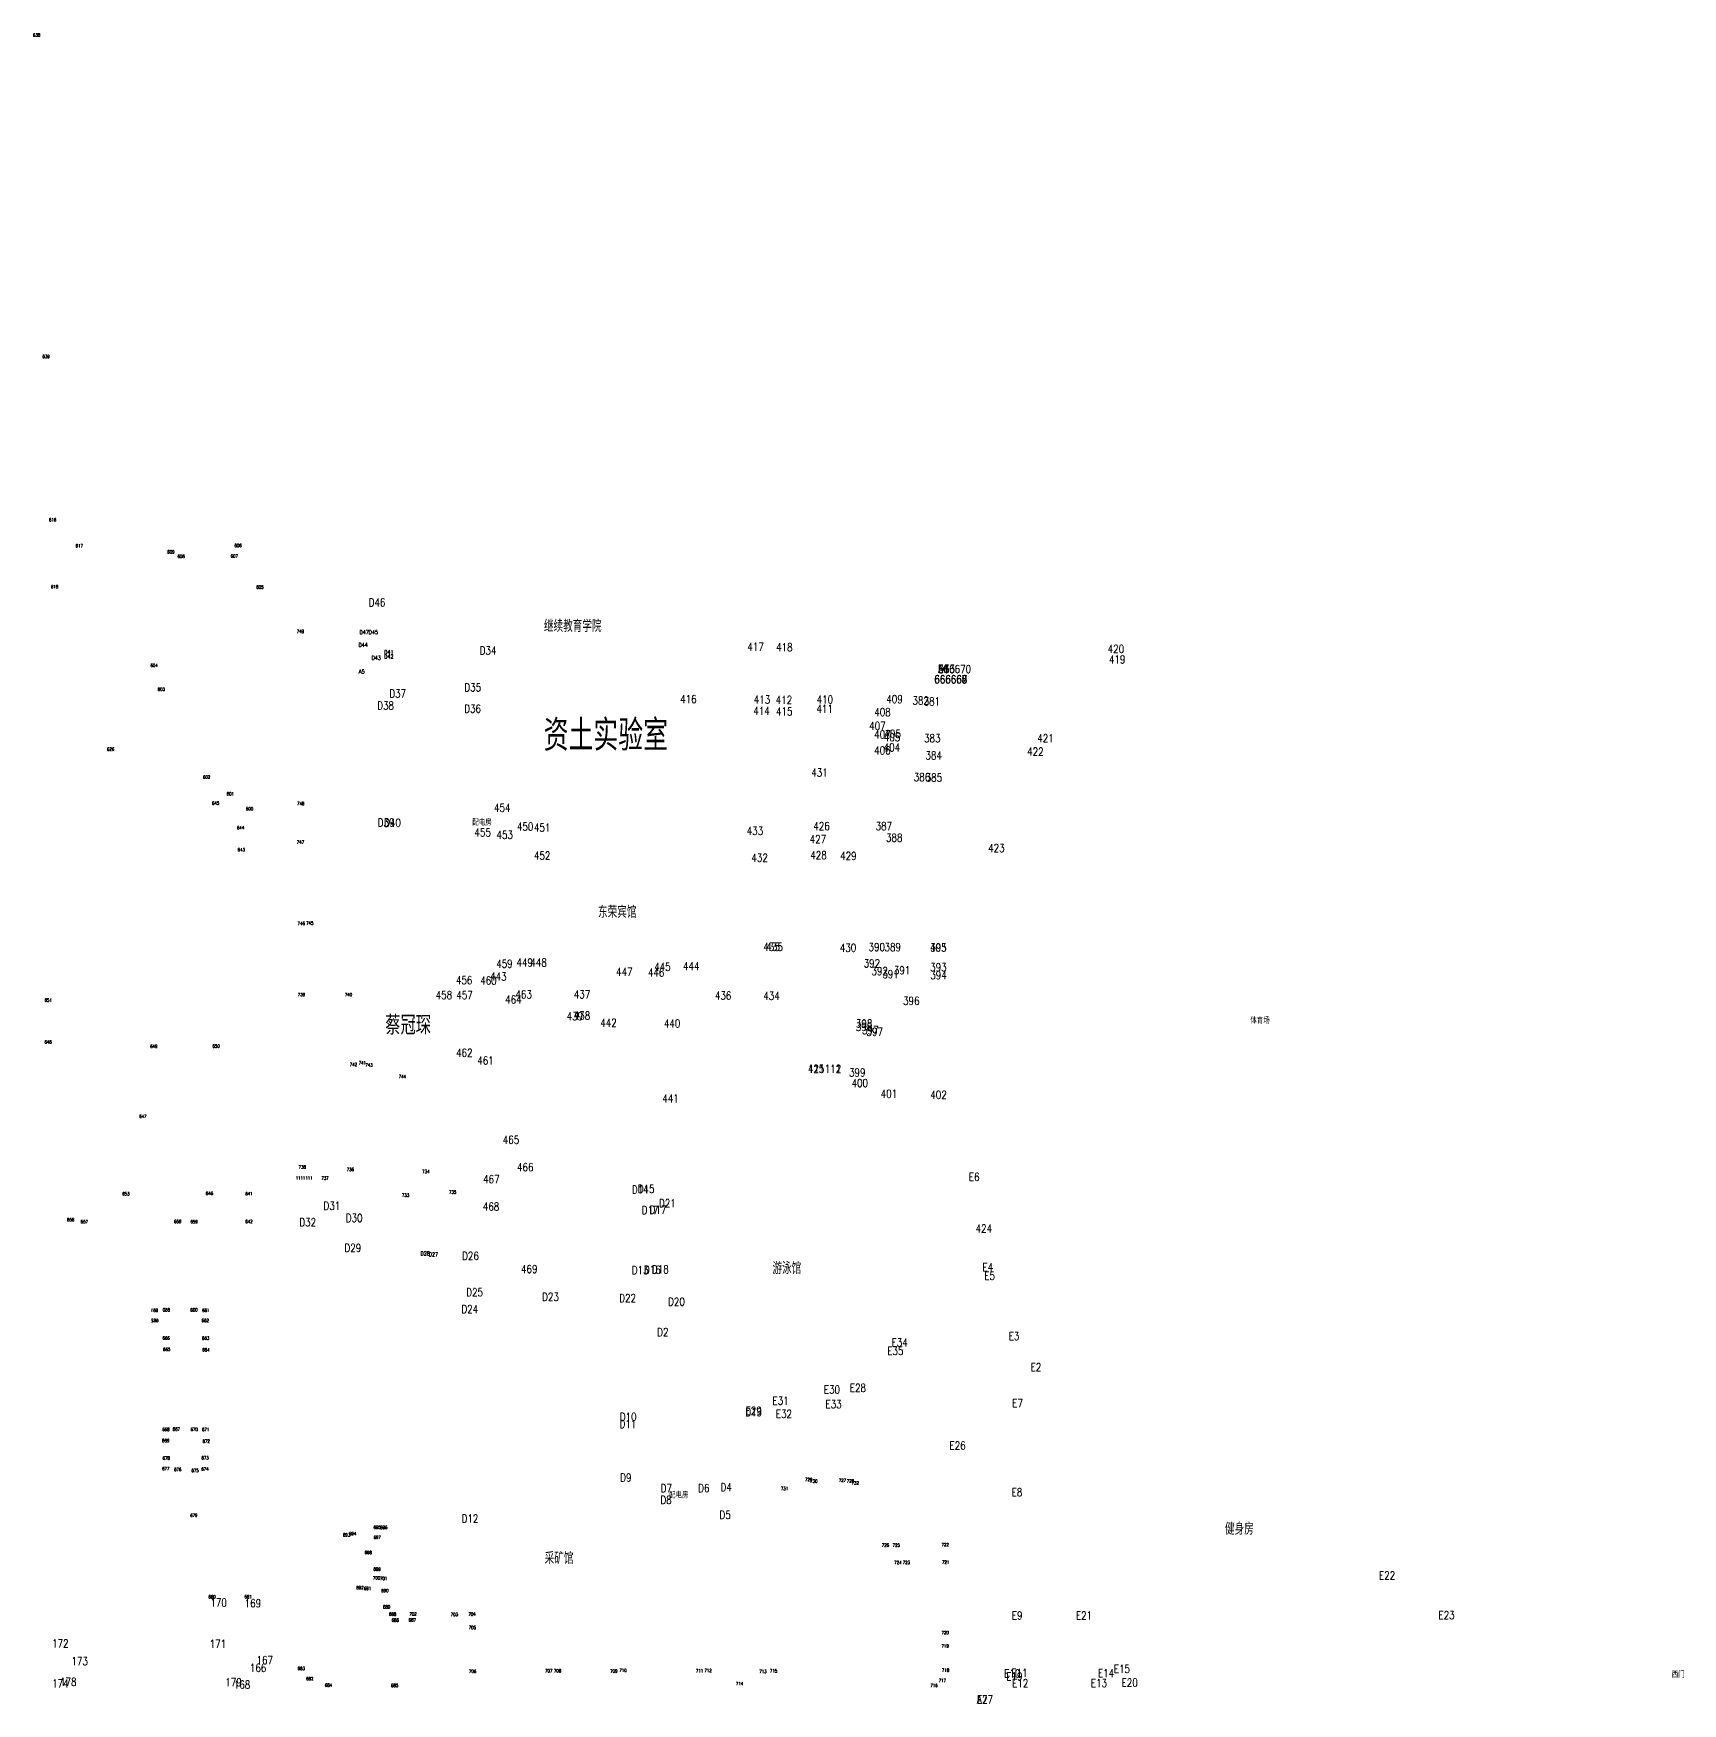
# Model space of a CAD drawing. Extents: x -992 to 2561, y -723 to 1492.
# Drawn here: x 285 to 697.2, y -188.1 to 229.4 of the extents above; entities that cross this region are included whole.
import ezdxf
from ezdxf.enums import TextEntityAlignment as Align

# ---------------------------------------------------------------- set-up
doc = ezdxf.new("R2010")
doc.units = 0
doc.header["$LTSCALE"] = 0.5
doc.layers.get('0').update_dxf_attribs({"linetype": 'CONTINUOUS'})
for name, color, linetype in [('JMD', 6, 'CONTINUOUS'), ('ZDH', 1, 'CONTINUOUS'), ('ZJ', 7, 'CONTINUOUS')]:
    doc.layers.add(name, color=color, linetype=linetype)
doc.styles.add('HZ', font='rs.shx', dxfattribs={"width": 0.8, "bigfont": 'hztxt.shx'})

msp = doc.modelspace()

# ---------------------------------------------------------------- texts
at = {"linetype": 'Continuous', "style": 'HZ', "width": 0.8}
for s, height, p in [('资土实验室', 7.765, (412.54, 50.05, 2.6)), ('蔡冠琛', 4.759, (372.95, -20.87, 2.6))]:
    msp.add_text(s, height=height, dxfattribs=at).set_placement(p)
at = {"layer": 'JMD', "linetype": 'Continuous', "style": 'HZ', "width": 0.8}
for p in [(397.12, 32.35, 2.6), (446.29, -135.78, 2.6)]:
    msp.add_text('配电房', height=1.5, dxfattribs=at).set_placement(p, align=Align.MIDDLE)
at = {"layer": 'ZDH', "linetype": 'Continuous', "style": 'HZ', "width": 0.8}
for s, height, p in [('638', 0.8, (284.89, 228.56, 2.6)), ('639', 0.8, (287.25, 148.22, 2.6)), ('616', 0.8, (288.9, 107.4, 2.6)), ('617', 0.8, (295.56, 100.89, 2.6)), ('606', 0.8, (335.24, 100.97, 2.6)), ('609', 0.8, (318.45, 99.37, 2.6)), ('608', 0.8, (320.99, 98.26, 2.6)), ('607', 0.8, (334.29, 98.34, 2.6)), ('618', 0.8, (289.37, 90.69, 2.6)), ('605', 0.8, (340.72, 90.56, 2.6)), ('D46', 2, (368.8, 86.16, 2.6)), ('749', 0.8, (350.81, 79.5, 2.6)), ('D47', 1, (366.51, 79.18, 2.6)), ('D45', 1, (368.81, 79.23, 2.6)), ('D44', 1, (366.24, 76.01, 2.6)), ('D41', 1, (372.68, 74.23, 2.6)), ('D34', 2, (396.54, 74.14, 2.6)), ('417', 2, (463.45, 75.06, 2.6)), ('417', 2, (463.45, 75.06, 2.6)), ('418', 2, (470.64, 74.96, 2.6)), ('418', 2, (470.64, 74.96, 2.6)), ('420', 2, (553.5, 74.53, 2.6)), ('604', 0.8, (314.25, 71.02, 2.6)), ('D43', 1, (369.53, 72.79, 2.6)), ('D42', 1, (372.67, 73.11, 2.6)), ('A6', 2, (511.14, 69.54, 2.6)), ('A6', 2, (511.14, 69.54, 2.6)), ('A6', 2, (511.14, 69.54, 2.6)), ('A6', 2, (511.14, 69.54, 2.6)), ('666670', 2, (511.13, 69.51, 2.6)), ('E1', 2, (511.14, 69.53, 2.6)), ('D33', 2, (511.14, 69.54, 2.6)), ('419', 2, (553.81, 71.92, 2.6)), ('A5', 1, (366.34, 69.37, 2.6)), ('D35', 2, (392.72, 64.92, 2.6)), ('666666', 2, (510.16, 66.9, 2.6)), ('666667', 2, (510.16, 66.9, 2.6)), ('666669', 2, (510.15, 66.88, 2.6)), ('666668', 2, (510.19, 66.98, 2.6)), ('603', 0.8, (316.07, 65.04, 2.6)), ('D37', 2, (373.97, 63.36, 2.6)), ('416', 2, (446.65, 61.99, 2.6)), ('416', 2, (446.65, 61.99, 2.6)), ('413', 2, (465.04, 61.85, 2.6)), ('413', 2, (465.04, 61.85, 2.6)), ('412', 2, (470.52, 61.78, 2.6)), ('412', 2, (470.52, 61.78, 2.6)), ('410', 2, (480.75, 61.88, 2.6)), ('410', 2, (480.75, 61.88, 2.6)), ('409', 2, (498.17, 61.98, 2.6)), ('409', 2, (498.17, 61.98, 2.6)), ('382', 2, (504.7, 61.6, 2.6)), ('382', 2, (504.7, 61.6, 2.6)), ('381', 2, (507.51, 61.41, 2.6)), ('381', 2, (507.51, 61.41, 2.6)), ('D38', 2, (370.94, 60.36, 2.6)), ('D36', 2, (392.7, 59.59, 2.6)), ('414', 2, (464.94, 59.02, 2.6)), ('415', 2, (470.6, 58.9, 2.6)), ('415', 2, (470.6, 58.9, 2.6)), ('411', 2, (480.71, 59.55, 2.6)), ('411', 2, (480.71, 59.55, 2.6)), ('408', 2, (495.15, 58.73, 2.6)), ('408', 2, (495.15, 58.73, 2.6)), ('407', 2, (493.89, 55.3, 2.6)), ('407', 2, (495.13, 53.16, 2.6)), ('405', 2, (497.55, 52.44, 2.6)), ('405', 2, (497.69, 53.32, 2.6)), ('626', 0.8, (303.4, 50.09, 2.6)), ('406', 2, (495.13, 49.16, 2.6)), ('406', 2, (495.13, 49.16, 2.6)), ('404', 2, (497.52, 49.93, 2.6)), ('404', 2, (497.52, 49.93, 2.6)), ('383', 2, (507.6, 52.2, 2.6)), ('383', 2, (507.6, 52.2, 2.6)), ('422', 2, (533.37, 48.86, 76.56)), ('421', 2, (535.9, 52.19, 2.6)), ('421', 2, (535.9, 52.19, 2.6)), ('384', 2, (507.95, 47.92, 2.6)), ('384', 2, (507.95, 47.92, 2.6)), ('602', 0.8, (327.37, 43.11, 2.6)), ('431', 2, (479.42, 43.62, 2.6)), ('431', 2, (479.42, 43.62, 2.6)), ('386', 2, (505.03, 42.49, 2.6)), ('386', 2, (505.03, 42.49, 2.6)), ('385', 2, (508.01, 42.37, 2.6)), ('385', 2, (508.01, 42.37, 2.6)), ('601', 0.8, (333.3, 38.9, 2.6)), ('645', 0.8, (329.64, 36.6, 2.6)), ('600', 0.8, (338.12, 35.19, 2.6)), ('748', 0.8, (350.88, 36.48, 2.6)), ('454', 2, (400.14, 34.84, 2.6)), ('454', 2, (400.14, 34.84, 2.6)), ('644', 0.8, (335.88, 30.45, 2.6)), ('D39', 2, (371.06, 31.14, 2.6)), ('D40', 2, (372.66, 31.07, 2.6)), ('455', 2, (395.23, 28.67, 2.6)), ('455', 2, (395.23, 28.67, 2.6)), ('453', 2, (400.74, 28.07, 2.6)), ('453', 2, (400.74, 28.07, 2.6)), ('450', 2, (405.85, 30.12, 2.6)), ('450', 2, (405.85, 30.12, 2.6)), ('451', 2, (410.1, 29.88, 2.6)), ('451', 2, (410.1, 29.88, 2.6)), ('433', 2, (463.29, 29.05, 2.6)), ('433', 2, (463.29, 29.05, 2.6)), ('426', 2, (479.93, 30.26, 2.6)), ('426', 2, (479.93, 30.26, 2.6)), ('387', 2, (495.5, 30.25, 2.6)), ('387', 2, (495.5, 30.25, 2.6)), ('388', 2, (498.09, 27.35, 2.6)), ('388', 2, (498.09, 27.35, 2.6)), ('643', 0.8, (336.03, 24.96, 2.6)), ('747', 0.8, (350.83, 26.84, 2.6)), ('427', 2, (479.03, 26.97, 2.6)), ('427', 2, (479.03, 26.97, 2.6)), ('423', 2, (523.62, 24.76, 2.6)), ('423', 2, (523.62, 24.76, 2.6)), ('452', 2, (410.09, 22.86, 2.6)), ('452', 2, (410.09, 22.86, 2.6)), ('432', 2, (464.46, 22.35, 2.6)), ('432', 2, (464.46, 22.35, 2.6)), ('428', 2, (479.17, 22.95, 2.6)), ('428', 2, (479.17, 22.95, 2.6)), ('429', 2, (486.63, 22.78, 2.6)), ('429', 2, (486.63, 22.78, 2.6)), ('746', 0.8, (351.03, 6.52, 2.6)), ('745', 0.8, (353.17, 6.61, 2.6)), ('435', 2, (467.46, 0.04, 2.6)), ('435', 2, (468.2, 0.04, 2.6)), ('430', 2, (486.55, -0.15, 2.6)), ('430', 2, (486.55, -0.15, 2.6)), ('390', 2, (493.74, 0.02, 2.6)), ('390', 2, (493.74, 0.02, 2.6)), ('389', 2, (497.72, -0.01, 2.6)), ('389', 2, (497.72, -0.01, 2.6)), ('403', 2, (509.08, -0.13, 2.6)), ('403', 2, (509.08, -0.13, 2.6)), ('395', 2, (509.16, -0.1, 2.6)), ('395', 2, (509.16, -0.1, 2.6)), ('459', 2, (400.67, -4.14, 2.6)), ('459', 2, (400.67, -4.14, 2.6)), ('449', 2, (405.73, -3.87, 2.6)), ('449', 2, (405.73, -3.87, 2.6)), ('448', 2, (409.2, -3.86, 2.6)), ('448', 2, (409.2, -3.86, 2.6)), ('445', 2, (440.17, -4.91, 2.6)), ('445', 2, (440.17, -4.91, 2.6)), ('444', 2, (447.35, -4.72, 2.6)), ('444', 2, (447.35, -4.72, 2.6)), ('392', 2, (492.51, -4.06, 2.6)), ('392', 2, (494.46, -5.99, 2.6)), ('391', 2, (500.05, -5.79, 2.6)), ('393', 2, (509.13, -5.03, 2.6)), ('393', 2, (509.13, -5.03, 2.6)), ('456', 2, (390.59, -8.26, 2.6)), ('456', 2, (390.59, -8.26, 2.6)), ('460', 2, (396.67, -8.35, 2.6)), ('460', 2, (396.67, -8.35, 2.6)), ('443', 2, (399.15, -7.37, 2.6)), ('443', 2, (399.15, -7.37, 2.6)), ('447', 2, (430.63, -6.2, 2.6)), ('447', 2, (430.63, -6.2, 2.6)), ('446', 2, (438.59, -6.35, 2.6)), ('446', 2, (438.59, -6.35, 2.6)), ('391', 2, (497.18, -6.74, 2.6)), ('394', 2, (509.17, -7.01, 2.6)), ('394', 2, (509.17, -7.01, 2.6)), ('651', 0.8, (287.79, -12.67, 2.6)), ('739', 0.8, (351.08, -11.28, 2.6)), ('740', 0.8, (362.84, -11.27, 2.6)), ('458', 2, (385.54, -11.98, 2.6)), ('458', 2, (385.54, -11.98, 2.6)), ('457', 2, (390.71, -11.98, 2.6)), ('457', 2, (390.71, -11.98, 2.6)), ('464', 2, (402.91, -13.11, 2.6)), ('464', 2, (402.91, -13.11, 2.6)), ('463', 2, (405.48, -11.82, 2.6)), ('463', 2, (405.48, -11.82, 2.6)), ('437', 2, (420.06, -11.81, 2.6)), ('437', 2, (420.06, -11.81, 2.6)), ('436', 2, (455.32, -12.12, 2.6)), ('434', 2, (467.41, -12.17, 2.6)), ('434', 2, (467.41, -12.17, 2.6)), ('396', 2, (502.36, -13.42, 2.6)), ('396', 2, (502.36, -13.42, 2.6)), ('439', 2, (418.26, -17.28, 2.6)), ('439', 2, (418.26, -17.28, 2.6)), ('438', 2, (420.06, -17.12, 2.6)), ('438', 2, (420.06, -17.12, 2.6)), ('442', 2, (426.68, -18.9, 2.6)), ('442', 2, (426.68, -18.9, 2.6)), ('440', 2, (442.58, -19.07, 2.6)), ('440', 2, (442.58, -19.07, 2.6)), ('398', 2, (490.53, -19.95, 2.6)), ('398', 2, (490.58, -19.12, 2.6)), ('397', 2, (492.11, -20.76, 2.6)), ('397', 2, (493.23, -21.16, 2.6)), ('648', 0.8, (287.75, -23.12, 2.6)), ('649', 0.8, (314.17, -24.21, 2.6)), ('650', 0.8, (329.75, -24.14, 2.6)), ('462', 2, (390.65, -26.41, 2.6)), ('462', 2, (390.65, -26.41, 2.6)), ('742', 0.8, (364.08, -28.73, 2.6)), ('741', 0.8, (366.3, -28.32, 2.6)), ('743', 0.8, (367.97, -28.86, 2.6)), ('461', 2, (395.94, -28.34, 2.6)), ('461', 2, (395.94, -28.34, 2.6)), ('425', 2, (478.57, -30.42, 2.6)), ('425', 2, (478.57, -30.42, 2.6)), ('111112', 2, (478.66, -30.42, 2.6)), ('111111', 2, (478.66, -30.42, 2.6)), ('744', 0.8, (376.3, -31.75, 2.6)), ('399', 2, (488.85, -31.33, 2.6)), ('400', 2, (489.49, -33.96, 2.6)), ('400', 2, (489.49, -33.96, 2.6)), ('441', 2, (442.18, -37.8, 2.6)), ('441', 2, (442.18, -37.8, 2.6)), ('401', 2, (496.77, -36.66, 2.6)), ('401', 2, (496.77, -36.66, 2.6)), ('402', 2, (509.18, -36.9, 2.6)), ('402', 2, (509.18, -36.9, 2.6)), ('647', 0.8, (311.46, -41.68, 2.6)), ('465', 2, (402.31, -48.14, 2.6)), ('465', 2, (402.31, -48.14, 2.6)), ('738', 0.8, (351.28, -54.36, 2.6)), ('736', 0.8, (363.29, -54.96, 2.6)), ('466', 2, (405.87, -54.99, 2.6)), ('466', 2, (405.87, -54.99, 2.6)), ('1111111', 0.8, (350.55, -57.11, 2.6)), ('737', 0.8, (356.96, -57.12, 2.6)), ('734', 0.8, (382.18, -55.5, 2.6)), ('467', 2, (397.4, -58, 2.6)), ('467', 2, (397.4, -58, 2.6)), ('D15', 2, (436.05, -60.43, 2.6)), ('E6', 2, (518.8, -57.43, 80.82)), ('653', 0.8, (307.2, -61.07, 2.6)), ('646', 0.8, (328.07, -60.94, 2.6)), ('641', 0.8, (337.97, -61.03, 2.6)), ('733', 0.8, (377.1, -61.39, 2.6)), ('735', 0.8, (388.88, -60.62, 2.6)), ('D14', 2, (434.59, -60.61, 2.6)), ('D21', 2, (441.37, -64.02, 2.6)), ('656', 0.8, (293.4, -67.5, 2.6)), ('D32', 2, (351.47, -68.76, 2.6)), ('D31', 2, (357.52, -64.66, 2.6)), ('D30', 2, (363.09, -67.7, 2.6)), ('468', 2, (397.33, -64.85, 2.6)), ('468', 2, (397.33, -64.85, 2.6)), ('D17', 2, (437.04, -65.72, 2.6)), ('D17', 2, (439.02, -65.62, 2.57)), ('657', 0.8, (296.81, -68, 2.6)), ('658', 0.8, (320.14, -67.95, 2.6)), ('659', 0.8, (324.24, -68.03, 2.6)), ('642', 0.8, (337.97, -67.97, 2.6)), ('424', 2, (520.48, -70.35, 2.6)), ('424', 2, (520.48, -70.35, 2.6)), ('D29', 2, (362.75, -75.18, 2.6)), ('D28', 1, (381.76, -76.06, 2.6)), ('D27', 1, (383.81, -76.29, 2.6)), ('D26', 2, (392.15, -77.17, 2.6)), ('469', 2, (406.87, -80.45, 2.6)), ('469', 2, (406.87, -80.45, 2.6)), ('D13', 2, (434.57, -80.7, 2.6)), ('D16', 2, (437.62, -80.63, 2.6)), ('D18', 2, (439.61, -80.53, 2.6)), ('E4', 2, (522.22, -80.01, 2.6)), ('E5', 2, (522.67, -82.15, 2.6)), ('D25', 2, (393.19, -86.26, 2.6)), ('D23', 2, (412.15, -87.41, 2.6)), ('D22', 2, (431.43, -87.71, 2.6)), ('D20', 2, (443.64, -88.62, 2.6)), ('660', 0.8, (324.19, -90.07, 2.6)), ('661', 0.8, (327.16, -90.17, 2.6)), ('D24', 2, (391.98, -90.47, 2.6)), ('662', 0.8, (327.05, -92.71, 2.6)), ('D2', 2, (440.91, -96.24, 2.6)), ('E3', 2, (528.76, -97.22, 2.6)), ('666', 0.8, (317.25, -97.09, 2.6)), ('665', 0.8, (317.4, -99.93, 2.6)), ('663', 0.8, (327.15, -97.12, 2.6)), ('664', 0.8, (327.2, -100.05, 2.6)), ('E35', 2, (498.41, -100.91, 2.6)), ('E34', 2, (499.49, -98.81, 2.6)), ('E2', 2, (534.23, -104.96, 2.6)), ('E28', 2, (489.06, -110.15, 2.6)), ('E31', 2, (469.74, -113.36, 2.6)), ('E30', 2, (482.56, -110.57, 2.6)), ('E33', 2, (482.98, -114.23, 2.6)), ('E7', 2, (529.64, -113.96, 2.6)), ('D10', 2, (431.56, -117.39, 2.6)), ('D19', 2, (462.94, -116.23, 2.6)), ('E29', 2, (463.01, -115.9, 2.6)), ('E32', 2, (470.55, -116.66, 2.6)), ('668', 0.8, (317.19, -119.94, 2.6)), ('667', 0.8, (319.81, -119.89, 2.6)), ('670', 0.8, (324.27, -119.93, 2.6)), ('671', 0.8, (327.15, -119.96, 2.6)), ('D11', 2, (431.51, -119.19, 2.6)), ('669', 0.8, (317.15, -122.73, 2.6)), ('672', 0.8, (327.27, -122.89, 2.6)), ('E26', 2, (513.96, -124.56, 2.6)), ('677', 0.8, (317.17, -129.74, 2.6)), ('678', 0.8, (317.27, -127.11, 2.6)), ('676', 0.8, (320.16, -129.95, 2.6)), ('674', 0.8, (326.98, -129.83, 2.6)), ('673', 0.8, (327, -127.04, 2.6)), ('675', 0.8, (324.5, -130.2, 2.6)), ('D9', 2, (431.67, -132.57, 2.6)), ('D7', 2, (441.79, -135.23, 2.6)), ('D6', 2, (451.16, -135.2, 2.6)), ('D4', 2, (456.75, -134.97, 2.6)), ('729', 0.8, (477.87, -132.46, 2.6)), ('730', 0.8, (479.13, -132.86, 2.6)), ('727', 0.8, (486.31, -132.65, 2.6)), ('728', 0.8, (488.29, -132.82, 2.6)), ('732', 0.8, (489.49, -133.32, 2.6)), ('D8', 2, (441.72, -138.16, 2.6)), ('731', 0.8, (471.81, -134.72, 2.6)), ('E8', 2, (529.5, -136.23, 2.6)), ('679', 0.8, (324.18, -141.41, 2.6)), ('D12', 2, (392.03, -142.82, 2.6)), ('D5', 2, (456.49, -141.9, 2.6)), ('693', 0.8, (362.36, -146.3, 2.6)), ('694', 0.8, (363.89, -146.01, 2.6)), ('695', 0.8, (369.98, -144.41, 2.6)), ('696', 0.8, (371.65, -144.43, 2.6)), ('698', 0.8, (367.78, -150.7, 2.6)), ('697', 0.8, (370.02, -146.91, 2.6)), ('726', 0.8, (497.03, -148.85, 2.6)), ('725', 0.8, (499.74, -148.88, 2.6)), ('722', 0.8, (511.97, -148.74, 2.6)), ('699', 0.8, (369.99, -154.87, 2.6)), ('724', 0.8, (500.15, -153.21, 2.6)), ('723', 0.8, (502.27, -153.2, 2.6)), ('721', 0.8, (512.09, -153.12, 2.6)), ('700', 0.8, (369.86, -157.07, 2.6)), ('701', 0.8, (371.62, -157.19, 2.6)), ('E22', 2, (621.31, -157.03, 2.6)), ('680', 0.8, (328.75, -161.78, 2.6)), ('170', 2, (329.23, -163.82, 2.6)), ('170', 2, (329.23, -163.82, 2.6)), ('681', 0.8, (337.75, -161.76, 2.6)), ('169', 2, (337.79, -163.97, 2.6)), ('169', 2, (337.79, -163.97, 2.6)), ('692', 0.8, (365.72, -159.48, 2.6)), ('691', 0.8, (367.6, -159.68, 2.6)), ('690', 0.8, (371.93, -160.23, 2.6)), ('689', 0.8, (372.37, -164.3, 2.6)), ('688', 0.8, (373.86, -166.12, 2.6)), ('686', 0.8, (374.51, -167.59, 2.6)), ('687', 0.8, (378.78, -167.56, 2.6)), ('702', 0.8, (378.96, -166.08, 2.6)), ('703', 0.8, (389.31, -166.19, 2.6)), ('704', 0.8, (393.7, -166.1, 2.6)), ('E9', 2, (529.54, -167.04, 2.6)), ('E21', 2, (545.56, -167.04, 2.6)), ('E23', 2, (636.17, -166.96, 2.6)), ('705', 0.8, (393.8, -169.46, 2.6)), ('720', 0.8, (511.97, -170.73, 2.6)), ('172', 2, (289.68, -174.03, 2.6)), ('172', 2, (289.68, -174.03, 2.6)), ('171', 2, (329.06, -174.13, 2.6)), ('171', 2, (329.06, -174.13, 2.6)), ('719', 0.8, (511.97, -174.08, 2.6)), ('173', 2, (294.49, -178.46, 2.6)), ('173', 2, (294.49, -178.46, 2.6)), ('166', 2, (339.11, -180.12, 2.6)), ('166', 2, (339.11, -180.12, 2.6)), ('167', 2, (340.76, -178.18, 2.6)), ('167', 2, (340.76, -178.18, 2.6)), ('683', 0.8, (351.04, -179.69, 2.6)), ('707', 0.8, (412.89, -180.26, 2.6)), ('708', 0.8, (415.08, -180.28, 2.6)), ('710', 0.8, (431.44, -180.16, 2.6)), ('711', 0.8, (450.58, -180.26, 2.6)), ('712', 0.8, (452.71, -180.18, 2.6)), ('718', 0.8, (512.06, -180.12, 2.6)), ('E11', 2, (529.41, -181.39, 2.6)), ('E14', 2, (551.08, -181.46, 2.6)), ('E15', 2, (555.04, -180.39, 2.6)), ('174', 2, (289.69, -184.02, 2.6)), ('174', 2, (289.69, -184.02, 2.6)), ('178', 2, (291.65, -183.65, 2.6)), ('178', 2, (291.65, -183.65, 2.6)), ('179', 2, (332.96, -183.73, 2.6)), ('179', 2, (332.96, -183.73, 2.6)), ('168', 2, (335.1, -184.33, 2.6)), ('168', 2, (335.1, -184.33, 2.6)), ('682', 0.8, (353.16, -182.23, 2.6)), ('684', 0.8, (357.84, -183.84, 2.6)), ('685', 0.8, (374.38, -183.92, 2.6)), ('706', 0.8, (393.86, -180.4, 2.6)), ('709', 0.8, (429.16, -180.34, 2.6)), ('714', 0.8, (460.58, -183.49, 2.6)), ('713', 0.8, (466.42, -180.42, 2.6)), ('715', 0.8, (469.08, -180.3, 2.6)), ('716', 0.8, (509.17, -183.93, 2.6)), ('717', 0.8, (511.26, -182.68, 2.6)), ('E10', 2, (527.63, -181.52, 2.6)), ('E19', 2, (528.17, -182.27, 2.6)), ('E12', 2, (529.63, -183.97, 2.6)), ('E13', 2, (549.3, -183.94, 2.6)), ('E20', 2, (556.98, -183.82, 2.6)), ('A7', 2, (520.82, -188.05, 2.6)), ('A7', 2, (520.82, -188.05, 2.6)), ('A7', 2, (520.82, -188.05, 2.6)), ('E27', 2, (520.82, -188.06, 2.6))]:
    msp.add_text(s, height=height, dxfattribs=at).set_placement(p)
at = {"layer": 'ZDH', "linetype": 'Continuous', "style": 'HZ', "text_generation_flag": 2, "width": 0.8}
for s, p in [('661', (316.16, -90.17, 2.34)), ('660', (319.14, -90.07, 2.34)), ('662', (316.27, -92.71, 2.34))]:
    msp.add_text(s, height=0.8, dxfattribs=at).set_placement(p)
at = {"layer": 'ZJ', "linetype": 'Continuous', "style": 'HZ', "width": 0.8}
for s, height, p in [('继续教育学院', 3, (419.8, 81.44, 2.6)), ('东荣宾馆', 3, (430.92, 9.96, 2.6)), ('体育场', 1.5, (591.57, -17.18, 2.6)), ('游泳馆', 3, (473.32, -79.06, 2.6)), ('健身房', 3, (586.42, -144.21, 2.6)), ('采矿馆', 3, (416.38, -151.54, 2.6)), ('西门 ', 1.5, (696.51, -180.64, 2.6))]:
    msp.add_text(s, height=height, dxfattribs=at).set_placement(p, align=Align.MIDDLE)

doc.saveas('drawing.dxf')
